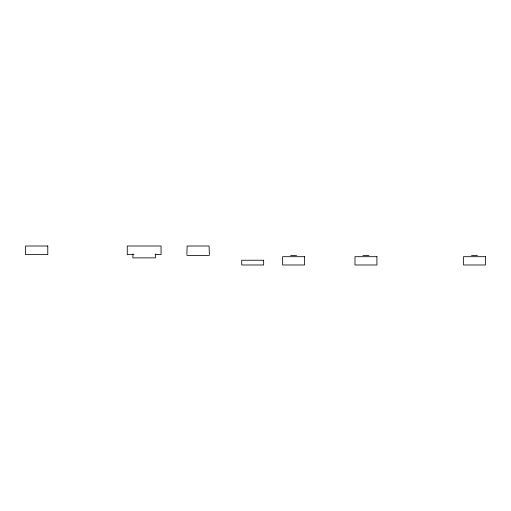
<?xml version="1.0" encoding="UTF-8"?>
<svg xmlns="http://www.w3.org/2000/svg" width="511" height="511" viewBox="0 0 511 511"><rect width="100%" height="100%" fill="white"/><g stroke="black" fill="none" stroke-linecap="round" stroke-linejoin="round"><path stroke-width="0.77" d="M133.927 254.612L127.258 254.612L127.258 246.015L161.061 246.015L161.061 254.612L155.127 254.612M186.854 254.612L187.154 246.015L209.095 246.015L209.389 254.612M186.854 255.5L209.389 255.5M290.638 255.5L296.565 255.5M362.989 255.5L368.916 255.5M471.512 255.5L477.446 255.5M155.427 253.916L155.427 257.87L132.892 257.87L132.892 253.916M47.791 246.015L25.55 246.015L25.55 254.612L47.791 254.612L47.791 246.015M304.575 256.688L282.634 256.688L282.634 264.985L304.575 264.985L304.575 256.688M376.926 256.688L354.985 256.688L354.985 264.985L376.926 264.985L376.926 256.688M485.45 256.688L463.509 256.688L463.509 264.985L485.45 264.985L485.45 256.688M263.657 260.246L241.716 260.246L241.716 264.985L263.657 264.985L263.657 260.246"/></g></svg>
